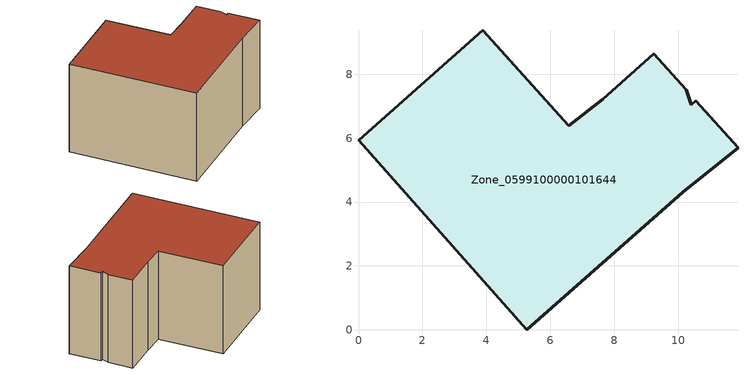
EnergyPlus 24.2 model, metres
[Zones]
Zone_0599100000101644
 floor ground (C_G): 5.27,0 0,5.93 3.89,9.38 6.58,6.39 7.64,7.22 9.24,8.64 10.26,7.51 10.41,7.04 10.56,7.18 11.87,5.71 10.14,4.31 z0
 wall outside (C_F): 6.58,6.39 3.89,9.38 0,5.93 5.27,0 10.14,4.31 11.87,5.71 10.56,7.18 10.41,7.04 10.26,7.51 9.24,8.64 7.64,7.22 6.58,6.39 z0:5.89
 roof outside (C_R): 11.87,5.71 10.56,7.18 10.41,7.04 10.26,7.51 9.24,8.64 7.64,7.22 6.58,6.39 3.89,9.38 0,5.93 5.27,0 10.14,4.31 z5.89
[BUILDING]
Pand.0599100000101644: North Axis=0; Terrain=City; Loads Convergence Tolerance Value=0.04; Temperature Convergence Tolerance Value=0.4; Solar Distribution=FullExterior; Maximum Number of Warmup Days=25; Minimum Number of Warmup Days=1
[Site:Location]
Rotterdam.The.Hague.AP_ZH_NLD Design_Conditions: Latitude=51.96; Longitude=4.45; Time Zone=1; Elevation=-4.5
[SITE:GROUNDTEMPERATURE:BUILDINGSURFACE]
18, 18, 18, 18, 18, 18, 18, 18, 18, 18, 18, 18
[MATERIAL] Thermal Absorptance=0.9; Solar Absorptance=0.7; Visible Absorptance=0.7
Name | Roughness | Thickness | Conductivity | Density | Specific Heat
G.D.1965 | MediumSmooth | 0.15 | 1 | 540 | 1210
F.D.1965 | Rough | 0.3 | 0.857143 | 1920 | 840
R.D.1965 | MediumRough | 0.2 | 0.08 | 1500 | 1000
[CONSTRUCTION]
C_G: G.D.1965
C_F: F.D.1965
C_R: R.D.1965
[ZONE]
Zone_0599100000101644: Type=1; Multiplier=1; Ceiling Height=Autocalculate; Volume=Autocalculate; Floor Area=autocalculate; Part of Total Floor Area=Yes
[ZONEINFILTRATION:DESIGNFLOWRATE]
Infil_Zone_0599100000101644: Zone or ZoneList or Space or SpaceList=Zone_0599100000101644; Schedule=AlwaysOn; Design Flow Rate Calculation Method=Flow/Area; Flow Rate per Floor Area=0.0042; Constant Term Coefficient=1; Temperature Term Coefficient=0; Velocity Term Coefficient=0; Velocity Squared Term Coefficient=0
[HVACTEMPLATE:ZONE:IDEALLOADSAIRSYSTEM]
Zone_0599100000101644: Maximum Heating Supply Air Temperature=50; Minimum Cooling Supply Air Temperature=13; Maximum Heating Supply Air Humidity Ratio=0.0156; Minimum Cooling Supply Air Humidity Ratio=0.0077; Heating Limit=NoLimit; Cooling Limit=NoLimit; Dehumidification Control Type=ConstantSensibleHeatRatio; Cooling Sensible Heat Ratio=0.7; Dehumidification Setpoint=60; Humidification Control Type=None; Humidification Setpoint=30; Outdoor Air Method=None; Outdoor Air Flow Rate per Person=0.00944; Outdoor Air Flow Rate per Zone Floor Area=0; Outdoor Air Flow Rate per Zone=0; Demand Controlled Ventilation Type=None; Outdoor Air Economizer Type=NoEconomizer; Heat Recovery Type=None; Sensible Heat Recovery Effectiveness=0.7; Latent Heat Recovery Effectiveness=0.65
[ZONECONTROL:THERMOSTAT]
ThermostatControl_Zone_0599100000101644: Zone or ZoneList=Zone_0599100000101644; Control Type Schedule=DualSetpointControlType; Control 1=Thermostat_Zone_0599100000101644; Temperature Difference Between Cutout And Setpoint=0
[THERMOSTATSETPOINT:DUALSETPOINT]
Thermostat_Zone_0599100000101644: Heating Setpoint Temperature Schedule=HeatingSetpoint_Zone_0599100000101644; Cooling Setpoint Temperature Schedule=CoolingSetpoint_Zone_0599100000101644
[SCHEDULE:COMPACT]
HeatingSetpoint_Zone_0599100000101644: Through: 12/31, For: AllDays, Until: 24:00, 21
CoolingSetpoint_Zone_0599100000101644: Through: 12/31, For: AllDays, Until: 24:00, 24
DualSetpointControlType: Through: 12/31, For: AllDays, Until: 24:00, 4
AlwaysOn: Through: 12/31, For: AllDays, Until: 24:00, 1
